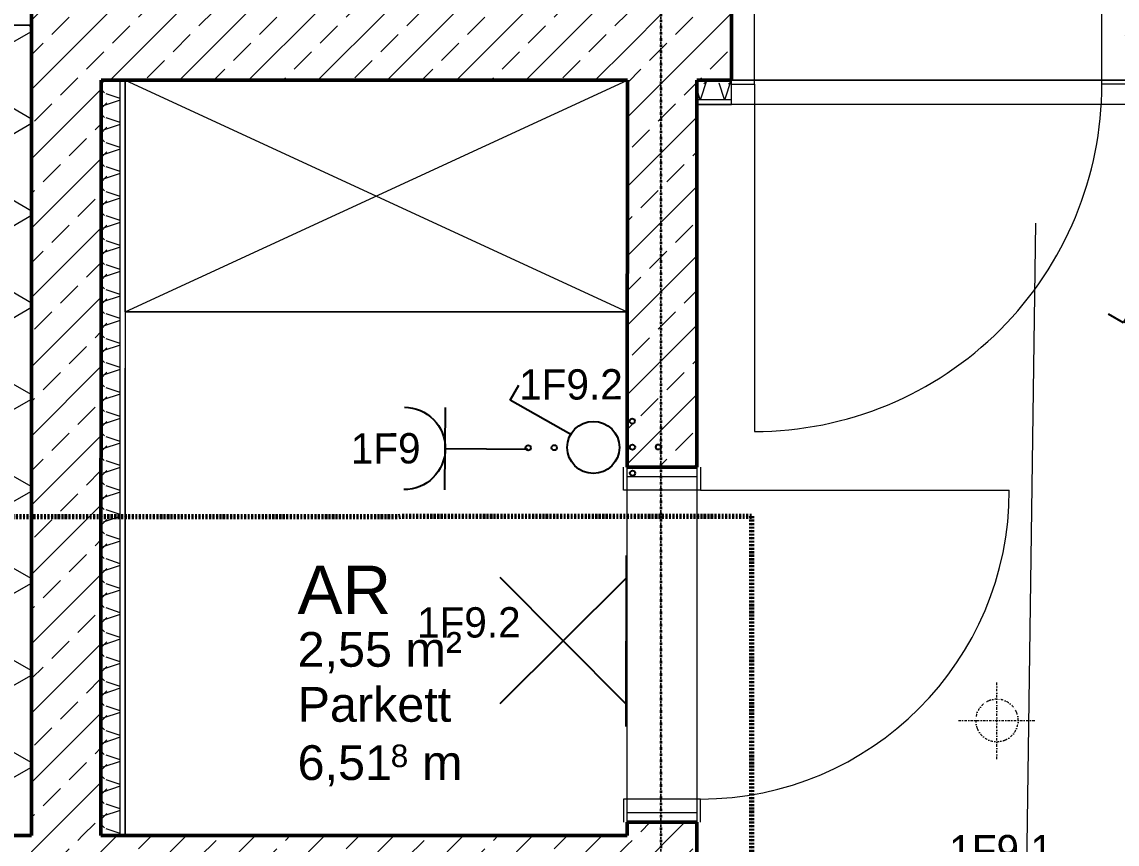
# Model space of a CAD drawing. Header units: metres. Extents: x -17679 to 22565, y -12299 to 33430.
# Drawn here: x 1090 to 3929, y -1020 to 1111 of the extents above; entities that cross this region are included whole.
import ezdxf
from ezdxf.enums import TextEntityAlignment as Align

# ---------------------------------------------------------------- set-up
doc = ezdxf.new("R2010")
doc.units = ezdxf.units.M
for name, pattern in [('Achse', [0.009000000000000001, 0.005, -0.002, 0, -0.002]), ('Strich Punkt', [0.015875, 0.00635, -0.0047625, 0, -0.0047625]), ('Strich Punkt Mittel', [0.015875, 0.00635, -0.0047625, 0, -0.0047625])]:
    doc.linetypes.add(name, pattern=pattern)
doc.layers.get('0').update_dxf_attribs({"color": 252})
for name, color, linetype, lineweight in [('A_Decken', 8, 'Continuous', 13), ('A_Moebel', 6, 'Continuous', 13), ('A_Raeume_', 7, 'Continuous', 5), ('A_Raeume_Beschriftung_', 7, 'Continuous', 9), ('A_Raster_', 1, 'Continuous', 9), ('A_Tueren', 31, 'Continuous', 13), ('A_Waende', 7, 'Continuous', 13), ('G-ANNO-SYMB_', 111, 'Continuous', 9), ('P-PIPE', 3, 'Continuous', 5), ('P-PIPE-CNTR', 3, 'Continuous', 5)]:
    doc.layers.add(name, color=color, linetype=linetype, lineweight=lineweight)
doc.layers.add('E_Steckdose+Schalter', color=150, linetype='Continuous', true_color=0x0b6cf4)
doc.layers.add('ET_LEGENDE - Wohnung$0$800_KO_HI____L', color=130, linetype='Continuous')
doc.styles.add('Arial_2', font='arial.ttf', dxfattribs={"height": 0.09})
doc.styles.add('Arial_3', font='arial.ttf', dxfattribs={"height": 0.0584901800327332})
doc.styles.add('Arial_4', font='arial.ttf', dxfattribs={"height": 0.1249999999999999})
doc.styles.add('ET_LEGENDE - Wohnung$0$ROMANS', font='romans.shx', dxfattribs={"width": 0.6})
pattern_1 = [(45, (0, 0), (-0.0898025612106916, 0.0898025612106916), []), (45, (0.0898, 0), (-0.0898025612106916, 0.0898025612106916), [0.0635, -0.03175])]

# ---------------------------------------------------------------- blocks, each defined once
blk = doc.blocks.new('*U533')
for p, q in [((25, 43.30127018922939), (91.66666666666666, 158.7713240271434)), ((91.66666666666666, 158.7713240271434), (120.5341801261374, 142.1046573604767)), ((-24.9999999999984, -43.30127018922826), (-91.66666666666518, -158.7713240271437)), ((-91.66666666666518, -158.7713240271437), (-120.5341801261546, -142.1046573604769))]:
    blk.add_line(p, q)
blk.add_circle((0, 0), 50)
at = {"layer": 'ET_LEGENDE - Wohnung$0$800_KO_HI____L'}
for centre in [(0, 125), (0, 74.99999999999997), (-50, -75), (0, -75), (50, -75), (0, -125)]:
    blk.add_circle(centre, 5, dxfattribs=at)
at = {"style": 'ET_LEGENDE - Wohnung$0$ROMANS', "width": 0.6, "flags": 1}
for tag, p in [('RAUMBUCHNUMMER', (-0.248237514286302, -465.740553349995)), ('ANLAGE', (-0.248237514286302, -615.740553349995))]:
    blk.add_attdef(tag, text='', height=100, dxfattribs=at).set_placement(p, align=Align.MIDDLE)
for tag, p in [('TEILANLAGE_NR', (-0.248237514286302, -765.740553349995)), ('KOMPONENTE', (-0.248237514286302, -915.740553349995)), ('KOMPONENTE_NR', (-0.248237514286302, -1065.740553349995)), ('BEZEICHNUNG', (-0.248237514286302, -1215.740553349995)), ('TYP', (-0.248237514286302, -1365.740553349995)), ('HERSTELLER', (-0.248237514286302, -1515.740553349995)), ('MODEL', (-0.248237514286302, -1665.740553349995)), ('LEISTUNG_MAX', (-0.248237514286302, -1815.740553349995)), ('SPEZIFISCH_1', (-0.248237514286302, -1965.740553349995)), ('SPEZIFISCH_2', (-0.248237514286302, -2115.740553349995)), ('SPEZIFISCH_3', (-0.2482375142872115, -2265.740553349995)), ('SPEZIFISCH_4', (-0.248237514286302, -2415.740553349995)), ('SPEZIFISCH_5', (-0.248237514286302, -2565.740553349995)), ('GEWERKE_CODE', (-0.248237514286302, -2715.740553349995)), ('LV_POS', (-0.248237514286302, -2865.740553349995)), ('ZAEHLER', (-0.248237514286302, -3015.740553349995)), ('PLATZHALTER_1', (-0.248237514286302, -3165.740553349995)), ('PLATZHALTER_2', (-0.2482375142872115, -3315.740553349995)), ('PLATZHALTER_3', (-0.2482375142872115, -3465.740553349995)), ('JOBLISTE_VDMA', (-0.248237514286302, -3615.740553349996)), ('ET_SPEZIFISCH_1', (-0.248237514286302, -3765.740553349996)), ('ET_SPEZIFISCH_2', (-0.248237514286302, -3915.740553349996)), ('ET_SPEZIFISCH_3', (-0.248237514286302, -4065.740553349995)), ('ET_SPEZIFISCH_4', (-0.248237514286302, -4215.740553349995)), ('ET_SPEZIFISCH_5', (-0.248237514286302, -4365.740553349995)), ('ET_SPEZIFISCH_6', (-0.248237514286302, -4515.740553349995)), ('ET_SPEZIFISCH_7', (-0.248237514286302, -4665.740553349995))]:
    blk.add_attdef(tag, text='', height=100, dxfattribs=at).set_placement(p, align=Align.MIDDLE_CENTER)
blk = doc.blocks.new('*U534')
for p, q in [((25, 43.30127018922939), (91.66666666666666, 158.7713240271434)), ((91.66666666666666, 158.7713240271434), (120.5341801261374, 142.1046573604767))]:
    blk.add_line(p, q)
blk.add_circle((0, 0), 50)
at = {"layer": 'ET_LEGENDE - Wohnung$0$800_KO_HI____L'}
for centre in [(0, 125), (0, 74.99999999999997), (-50, -75), (0, -75), (50, -75), (0, -125)]:
    blk.add_circle(centre, 5, dxfattribs=at)
at = {"style": 'ET_LEGENDE - Wohnung$0$ROMANS', "width": 0.6, "flags": 1}
for tag, p in [('RAUMBUCHNUMMER', (-0.248237514286302, -465.740553349995)), ('ANLAGE', (-0.248237514286302, -615.740553349995))]:
    blk.add_attdef(tag, text='', height=100, dxfattribs=at).set_placement(p, align=Align.MIDDLE)
for tag, p in [('TEILANLAGE_NR', (-0.248237514286302, -765.740553349995)), ('KOMPONENTE', (-0.248237514286302, -915.740553349995)), ('KOMPONENTE_NR', (-0.248237514286302, -1065.740553349995)), ('BEZEICHNUNG', (-0.248237514286302, -1215.740553349995)), ('TYP', (-0.248237514286302, -1365.740553349995)), ('HERSTELLER', (-0.248237514286302, -1515.740553349995)), ('MODEL', (-0.248237514286302, -1665.740553349995)), ('LEISTUNG_MAX', (-0.248237514286302, -1815.740553349995)), ('SPEZIFISCH_1', (-0.248237514286302, -1965.740553349995)), ('SPEZIFISCH_2', (-0.248237514286302, -2115.740553349995)), ('SPEZIFISCH_3', (-0.2482375142872115, -2265.740553349995)), ('SPEZIFISCH_4', (-0.248237514286302, -2415.740553349995)), ('SPEZIFISCH_5', (-0.248237514286302, -2565.740553349995)), ('GEWERKE_CODE', (-0.248237514286302, -2715.740553349995)), ('LV_POS', (-0.248237514286302, -2865.740553349995)), ('ZAEHLER', (-0.248237514286302, -3015.740553349995)), ('PLATZHALTER_1', (-0.248237514286302, -3165.740553349995)), ('PLATZHALTER_2', (-0.2482375142872115, -3315.740553349995)), ('PLATZHALTER_3', (-0.2482375142872115, -3465.740553349995)), ('JOBLISTE_VDMA', (-0.248237514286302, -3615.740553349996)), ('ET_SPEZIFISCH_1', (-0.248237514286302, -3765.740553349996)), ('ET_SPEZIFISCH_2', (-0.248237514286302, -3915.740553349996)), ('ET_SPEZIFISCH_3', (-0.248237514286302, -4065.740553349995)), ('ET_SPEZIFISCH_4', (-0.248237514286302, -4215.740553349995)), ('ET_SPEZIFISCH_5', (-0.248237514286302, -4365.740553349995)), ('ET_SPEZIFISCH_6', (-0.248237514286302, -4515.740553349995)), ('ET_SPEZIFISCH_7', (-0.248237514286302, -4665.740553349995))]:
    blk.add_attdef(tag, text='', height=100, dxfattribs=at).set_placement(p, align=Align.MIDDLE_CENTER)
blk = doc.blocks.new('*U553')
for p, q in [((62.49999999999998, 0), (-62.50000000000003, 0)), ((-1.42e-14, 0), (-1.42e-14, -124.9999999999857))]:
    blk.add_line(p, q)
blk.add_arc((-1.42e-14, 62.5), 62.49999999999545, 180, 0)
at = {"style": 'ET_LEGENDE - Wohnung$0$ROMANS', "width": 0.8, "flags": 1}
for tag, p in [('RAUMBUCHNUMMER', (-1.42e-14, -424.9999999999857)), ('ANLAGE', (-7.11e-14, -595.4472819843263)), ('TEILANLAGE_NR', (-7.11e-14, -755.4537253861862)), ('KOMPONENTE', (-7.11e-14, -901.3415913071971)), ('KOMPONENTE_NR', (-7.11e-14, -1063.289201699502)), ('BEZEICHNUNG', (-7.11e-14, -1205.595275481798)), ('TYP', (-1.42e-14, -1346.747756559581)), ('HERSTELLER', (-7.11e-14, -1514.075453492046)), ('MODEL', (-1.42e-14, -1677.25564314158)), ('LEISTUNG_MAX', (-5.258e-13, -1851.504109420363)), ('SPEZIFISCH_1', (-5.258e-13, -2012.846368334653)), ('SPEZIFISCH_2', (-5.258e-13, -2200.001041977929)), ('SPEZIFISCH_3', (-5.258e-13, -2374.249508256711)), ('SPEZIFISCH_4', (-5.258e-13, -2548.497974535494)), ('SPEZIFISCH_5', (-5.258e-13, -2722.746440814277)), ('GEWERKE_CODE', (-5.258e-13, -2896.994907093059)), ('LV_POS', (-5.258e-13, -3071.243373371843)), ('ZAEHLER', (-5.258e-13, -3245.491839650626)), ('PLATZHALTER_1', (-5.258e-13, -3419.740305929408)), ('PLATZHALTER_2', (-5.258e-13, -3593.988772208192)), ('PLATZHALTER_3', (-5.258e-13, -3768.237238486975)), ('JOBLISTE_VDMA', (-5.258e-13, -3942.485704765757)), ('ET_SPEZIFISCH_1', (-5.542e-13, -4116.73417104454)), ('ET_SPEZIFISCH_2', (-5.542e-13, -4290.982637323323)), ('ET_SPEZIFISCH_3', (-5.542e-13, -4465.231103602105)), ('ET_SPEZIFISCH_4', (-5.542e-13, -4639.479569880888)), ('ET_SPEZIFISCH_5', (-5.542e-13, -4813.728036159671)), ('ET_SPEZIFISCH_6', (-5.542e-13, -4987.976502438454)), ('ET_SPEZIFISCH_7', (-5.542e-13, -5162.224968717237))]:
    blk.add_attdef(tag, text='', height=100, dxfattribs=at).set_placement(p, align=Align.MIDDLE)
blk = doc.blocks.new('*U546')
for p, q in [((-70.71067811865481, -70.71067811865473), (70.71067811865473, 70.71067811865474)), ((70.7106781186547, -70.71067811865474), (-70.71067811865478, 70.71067811865477)), ((-95.7106781186548, -70.71067811865473), (95.7106781186547, -70.71067811865474))]:
    blk.add_line(p, q)
at = {"style": 'ET_LEGENDE - Wohnung$0$ROMANS', "width": 0.6, "flags": 1}
for tag, p in [('RAUMBUCHNUMMER', (0, -400)), ('ANLAGE', (0, -550))]:
    blk.add_attdef(tag, text='', height=100, dxfattribs=at).set_placement(p, align=Align.MIDDLE)
for tag, p in [('TEILANLAGE_NR', (0, -700)), ('KOMPONENTE', (0, -850)), ('KOMPONENTE_NR', (0, -1000)), ('BEZEICHNUNG', (0, -1150)), ('TYP', (0, -1300)), ('HERSTELLER', (0, -1450)), ('MODEL', (0, -1600)), ('LEISTUNG_MAX', (0, -1750)), ('SPEZIFISCH_1', (0, -1900)), ('SPEZIFISCH_2', (0, -2050)), ('SPEZIFISCH_3', (-9.095e-13, -2200)), ('SPEZIFISCH_4', (0, -2350)), ('SPEZIFISCH_5', (0, -2500)), ('GEWERKE_CODE', (0, -2650)), ('LV_POS', (0, -2800)), ('ZAEHLER', (0, -2950)), ('PLATZHALTER_1', (0, -3100)), ('PLATZHALTER_2', (-9.095e-13, -3250)), ('PLATZHALTER_3', (-9.095e-13, -3400)), ('JOBLISTE_VDMA', (0, -3550)), ('ET_SPEZIFISCH_1', (0, -3700)), ('ET_SPEZIFISCH_2', (0, -3850)), ('ET_SPEZIFISCH_3', (0, -4000)), ('ET_SPEZIFISCH_4', (0, -4149.999999999999)), ('ET_SPEZIFISCH_5', (0, -4299.999999999999)), ('ET_SPEZIFISCH_6', (0, -4449.999999999999)), ('ET_SPEZIFISCH_7', (0, -4599.999999999999))]:
    blk.add_attdef(tag, text='', height=100, dxfattribs=at).set_placement(p, align=Align.MIDDLE_CENTER)
blk = doc.blocks.new('UZ_D1 - SL_0900x2000_Wohnungstür-5426849-263_PP_03DG_BT2')
at = {"layer": 'A_Tueren', "lineweight": 5}
for p, q in [((0.4499999999999895, 0.1000000000009668), (0.449999999999988, 1.000000000000967)), ((-0.5100000000000088, 0.100000000000966), (-0.4500000000000082, 0.1000000000009659)), ((-0.4500000000000082, 0.1000000000009659), (-0.4500000000000082, -0.1000000000000607)), ((0.4499999999999915, 0.1000000000009661), (0.4499999999999915, -0.1000000000000618)), ((0.5099999999999923, 0.100000000000966), (0.4499999999999915, 0.1000000000009661)), ((-0.4500000000000082, -0.1000000000000607), (-0.5100000000000089, -0.1000000000000607)), ((0.4499999999999915, -0.1000000000000618), (0.5099999999999923, -0.1000000000000617))]:
    blk.add_line(p, q, dxfattribs=at)
blk.add_arc((0.4499999999999894, 0.1000000000009668), 0.8999999999999996, 89.99999999999969, 180.0000000000001, dxfattribs=at)
blk = doc.blocks.new('UZ_D1 - SL_0800x2000_Zimmertür_Stahlzarge_STB-11752260-263_PP_03DG_BT2')
at = {"layer": 'A_Tueren', "lineweight": 5}
for p, q in [((-0.400000000000008, 0.1000000000000611), (-0.4600000000000086, 0.1000000000000611)), ((-0.400000000000008, -0.1000000000009659), (-0.400000000000008, 0.1000000000000611)), ((0.3999999999999917, 0.100000000000065), (0.4599999999999925, 0.1000000000000649)), ((0.3999999999999917, -0.100000000000966), (0.3999999999999917, 0.100000000000065)), ((-0.4600000000000086, -0.1000000000009661), (-0.400000000000008, -0.1000000000009659)), ((0.4599999999999925, -0.100000000000966), (0.3999999999999917, -0.100000000000966)), ((0.3999999999999896, -0.1000000000009665), (0.3999999999999884, -0.9000000000009668))]:
    blk.add_line(p, q, dxfattribs=at)
blk.add_arc((0.3999999999999896, -0.1000000000009665), 0.8000000000000008, 179.9999999999999, 269.9999999999999, dxfattribs=at)
blk = doc.blocks.new('Moeb_Schrank - Schrank_2m_60cm-5836066-263_PP_03DG_BT2')
at = {"layer": 'A_Moebel', "color": 8}
for p, q in [((0, 0), (1.301712040458941, 0.5999999999999965)), ((0, 0.5999999999999961), (1.301712040458938, 0)), ((1.301712040458943, 0.6000000000000002), (0, 0.6000000000000002)), ((0, 0.6000000000000002), (0, 0)), ((0, 0), (0, 0.6000000000000002)), ((0, 0.6000000000000002), (1.301712040458943, 0.6000000000000002)), ((1.301712040458943, 0), (1.301712040458943, 0.6000000000000002)), ((1.301712040458943, 0.6000000000000002), (1.301712040458943, 0)), ((0, 0), (1.301712040458943, 0)), ((1.301712040458943, 0), (0, 0))]:
    blk.add_line(p, q, dxfattribs=at)
blk = doc.blocks.new('6546546')
at = {"layer": 'A_Waende', "lineweight": 5, "true_color": 0x636466}
h = blk.add_hatch(dxfattribs=at)
h.set_pattern_fill('FP_2', color=251, style=0, pattern_type=2)
h.set_pattern_definition(pattern_1)
h.paths.add_polyline_path([(-48.42798638887686, 55.20867138980659), (-48.42792748461555, 57.34617138900175), (-48.60792207220845, 57.34603855145895), (-48.60798638799058, 55.20867680629416)])
h = blk.add_hatch(dxfattribs=at)
h.set_pattern_fill('FP_2', color=251, style=0, pattern_type=2)
h.set_pattern_definition(pattern_1)
h.paths.add_polyline_path([(-47.06371544477545, 57.16613033760051), (-47.06371544477545, 57.346130337682), (-48.42792206812798, 57.34603855145895), (-48.42792206812795, 57.16617138892033), (-47.19776884277124, 57.16613437148141)])
h = blk.add_hatch(dxfattribs=at)
h.set_pattern_fill('FP_2', color=251, style=0, pattern_type=2)
h.set_pattern_definition(pattern_1)
h.paths.add_polyline_path([(-46.88377976564659, 55.02862492208071), (-46.88384761833296, 55.24362492198262), (-47.06377254358169, 55.24362492198264), (-47.06377434907753, 55.02863033856829), (-46.88384761833297, 55.02862492208071)])
h.paths.add_polyline_path([(-46.88377254366318, 56.16362492156609), (-46.88374561152044, 56.16363033805359), (-46.88374636397337, 57.34612492212485), (-47.0637100282879, 57.34612589900834), (-47.06371544477545, 56.16363033805359), (-46.91621002835364, 56.16362589847224)])
h = blk.add_hatch(dxfattribs=at)
h.set_pattern_fill('FP_2', color=251, style=0, pattern_type=2)
h.set_pattern_definition(pattern_1)
h.paths.add_polyline_path([(-45.20873281676742, 57.16607451768684), (-45.20871544561537, 57.16607451768684), (-45.20873281676741, 57.34607451760503), (-45.77371002887172, 57.34609151935802), (-45.77371002887171, 57.16609151927652), (-45.25394233103774, 57.1660758786361)])
h.paths.add_polyline_path([(-46.79373182450735, 57.16612221286909), (-46.79371608425792, 57.16612492111291), (-46.79371544489749, 57.34612221295066), (-46.88371002836939, 57.3461234916806), (-46.88371446671172, 57.16613033760044), (-46.88371544485694, 57.16612492018266), (-46.81291710420389, 57.16612279009154)])
h.paths.add_polyline_path([(-46.88371446671172, 57.16613033760044), (-46.88371002836939, 57.16618061615495), (-46.86983577307819, 57.30884266866003)])
h = blk.add_hatch(dxfattribs=at)
h.set_pattern_fill('FP_137', color=251, angle=202.639999999995, style=0, pattern_type=2)
h.set_pattern_definition([(89.99799999999495, (-48.60800450063995, 56.25907535203336), (-0.2063699998742722, 7.2036719714e-06), []), (149.997999999995, (-48.60800450063995, 56.25907535203336), (-0.1031912385000637, -0.1787180606341255), []), (209.997999999995, (-48.60800450063995, 56.25907535203336), (0.1031787613742084, -0.1787252643060968), [])])
h.paths.add_polyline_path([(-48.60798638883778, 55.20867680629416), (-48.60798638883779, 55.20883872124182), (-48.60800228547375, 57.30862024374951), (-48.65792319816246, 57.30862024374951), (-48.65792470274236, 55.20867830901782)])
h = blk.add_hatch(dxfattribs=at)
h.set_pattern_fill('FP_49', color=251, angle=247.6400000000032, style=0, pattern_type=2)
h.set_pattern_definition([(134.9980000000031, (-48.36556371742265, 56.18706284631659), (-0.2539953934585903, 0.1270123151580818), [0.02245, -0.15715]), (134.9980000000031, (-48.47670510108229, 56.2349438742736), (-0.2539953934585903, 0.1270123151580818), [0.02245, -0.15715]), (134.9980000000031, (-48.36531413682696, 56.25075694109409), (-0.2539953934585903, 0.1270123151580818), [0.02245, -0.15715]), (134.9980000000031, (-48.4764555204866, 56.29863796905111), (-0.2539953934585903, 0.1270123151580818), [0.02245, -0.15715]), (161.5630000000031, (-48.38156094272235, 56.20337507432843), (-0.5079932232547792, 0.1270184192439039), [0.0502, -0.35141]), (161.5630000000031, (-48.42894280948799, 56.21962188022382), (-0.5079932232547792, 0.1270184192439039), [0.0502, -0.35141]), (161.5630000000031, (-48.38131136212666, 56.26706916910595), (-0.5079932232547792, 0.1270184192439039), [0.0502, -0.35141]), (161.5630000000031, (-48.42907365372095, 56.28239116315572), (-0.5079932232547792, 0.1270184192439039), [0.0502, -0.35141]), (224.9980000000032, (-48.47663967896583, 56.20355923280765), (0.2540042599719579, 0.126994582625), [0.02245, -0.15715]), (224.9980000000032, (-48.36531413682696, 56.25075694109409), (0.2540042599719579, 0.126994582625), [0.02245, -0.15715]), (224.9980000000032, (-48.47639009837013, 56.26725332758515), (0.2540042599719579, 0.126994582625), [0.02245, -0.15715]), (224.9980000000032, (-48.36506455623129, 56.3144510358716), (0.2540042599719579, 0.126994582625), [0.02245, -0.15715]), (198.4330000000032, (-48.42894280948799, 56.21962188022382), (0.508002089575315, 0.1269829543171584), [0.0502, -0.35141]), (198.4330000000032, (-48.38162636483883, 56.2347597157944), (0.508002089575315, 0.1269829543171584), [0.0502, -0.35141]), (198.4330000000032, (-48.42907365372095, 56.28239116315572), (0.508002089575315, 0.1269829543171584), [0.0502, -0.35141]), (198.4330000000032, (-48.38137678424315, 56.2984538105719), (0.508002089575315, 0.1269829543171584), [0.0502, -0.35141])])
h.paths.add_polyline_path([(-48.37798638890252, 55.20866988522679), (-48.37792748463952, 57.16616988434046), (-48.42792748461555, 57.16617138892033), (-48.42792748461555, 55.20867138980659)])
h = blk.add_hatch(dxfattribs=at)
h.set_pattern_fill('FP_131', color=251, angle=-112.3599999999955, style=0, pattern_type=2)
h.set_pattern_definition([(45.00000000000452, (-46.07785133064962, 57.10367892483418), (0.1270034489688957, 0.2539998268700298), [0.02245, -0.15715]), (45.00000000000452, (-46.0299703026926, 57.21482030849383), (0.1270034489688957, 0.2539998268700298), [0.02245, -0.15715]), (45.00000000000452, (-46.01415723587211, 57.1034293442385), (0.1270034489688957, 0.2539998268700298), [0.02245, -0.15715]), (45.00000000000452, (-45.9662762079151, 57.21457072789815), (0.1270034489688957, 0.2539998268700298), [0.02245, -0.15715]), (71.56500000000453, (-46.06153910263777, 57.11967615013389), (0.1270006868578641, 0.5079976567245471), [0.0502, -0.35141]), (71.56500000000453, (-46.04529229674239, 57.16705801689953), (0.1270006868578641, 0.5079976567245471), [0.0502, -0.35141]), (71.56500000000453, (-45.99784500786024, 57.11942656953819), (0.1270006868578641, 0.5079976567245471), [0.0502, -0.35141]), (71.56500000000453, (-45.98252301381046, 57.16718886113248), (0.1270006868578641, 0.5079976567245471), [0.0502, -0.35141]), (135.0000000000045, (-46.06135494415855, 57.21475488637733), (0.127003448968936, -0.2539998268700097), [0.02245, -0.15715]), (135.0000000000045, (-46.01415723587211, 57.1034293442385), (0.127003448968936, -0.2539998268700097), [0.02245, -0.15715]), (135.0000000000045, (-45.99766084938106, 57.21450530578167), (0.127003448968936, -0.2539998268700097), [0.02245, -0.15715]), (135.0000000000045, (-45.95046314109459, 57.10317976364282), (0.127003448968936, -0.2539998268700097), [0.02245, -0.15715]), (108.4350000000045, (-46.04529229674239, 57.16705801689953), (0.1270006868579441, -0.507997656724527), [0.0502, -0.35141]), (108.4350000000045, (-46.03015446117179, 57.11974157225036), (0.1270006868579441, -0.507997656724527), [0.0502, -0.35141]), (108.4350000000045, (-45.98252301381046, 57.16718886113248), (0.1270006868579441, -0.507997656724527), [0.0502, -0.35141]), (108.4350000000045, (-45.96646036639429, 57.11949199165467), (0.1270006868579441, -0.507997656724527), [0.0502, -0.35141])])
h.paths.add_polyline_path([(-45.25871638600611, 57.11607451768681), (-45.25871638600611, 57.16607451768684), (-45.7737154453593, 57.16607451768685), (-45.77371002887172, 57.11607451768684), (-45.27121002909951, 57.11607451768681)])
h.paths.add_polyline_path([(-46.88371002836939, 57.11607451768689), (-46.79371695091258, 57.11607451768689), (-46.79371544633274, 57.16607451768688), (-46.88371544485694, 57.16607451768688), (-46.88371544485694, 57.11607451768689)])
h = blk.add_hatch(dxfattribs=at)
h.set_pattern_fill('FP_2', color=251, style=0, pattern_type=2)
h.set_pattern_definition(pattern_1)
h.paths.add_polyline_path([(-47.0637797655651, 55.02863033856829), (-47.06377434907752, 55.2086303384868), (-53.12348379896767, 55.20873999865838), (-53.12348379896767, 55.028812684744), (-47.06385417001333, 55.02863033856829)])
at = {"layer": 'A_Decken', "color": 251, "true_color": 0x636466}
for p, q in [((-48.36542748464512, 57.16616950819541), (-48.36544993387378, 56.42013970598423)), ((-46.79371544992538, 57.1659551249886), (-45.77371544033207, 57.16625858128526)), ((-45.77371544587083, 57.16609151943945), (-46.79371544489741, 57.16612221286903)), ((-47.0637463638918, 56.13863033806487), (-47.06374561160186, 56.1636303380535)), ((-46.88374561168335, 56.163624921566), (-46.88374636397329, 56.13862492157732)), ((-46.88374636397329, 56.13862492157732), (-47.0637463638918, 56.13863033806487)), ((-47.06377329587154, 55.24363033847006), (-47.06377254358161, 55.26863033845877)), ((-47.06377254358161, 55.26863033845877), (-46.88377254366311, 55.26862492197121)), ((-46.88377254366311, 55.26862492197121), (-46.88377329595304, 55.24362492198256))]:
    blk.add_line(p, q, dxfattribs=at)
at = {"layer": 'A_Raeume_', "color": 251, "true_color": 0x636466, "flags": 128}
for points in [[(-53.98862629528304, 60.12883872057305), (-53.98877434594266, 55.20883872280055), (-50.62777157582728, 55.20873758485743), (-50.62770838517423, 57.30868102231308), (-50.4577083852512, 57.30867590674147), (-48.77755936328853, 57.30862534837307), (-48.60792319818466, 57.30862024374983), (-48.60791018186673, 57.74117680514754), (-47.39619814195457, 57.74114034279635), (-47.39619310161201, 57.90864034272047), (-47.39616774944113, 58.75114034233903), (-47.03366774960703, 58.75112943413483), (-47.03362629843147, 60.12862943351132), (-48.13112629793354, 60.12866245903976), (-53.43862553178118, 60.12882217017136)], [(-47.3062154446639, 57.16613763481293), (-48.36542748464519, 57.16616950819549), (-48.36548638894762, 55.20866950908176), (-48.11639467819214, 55.20866201351424), (-47.06377434907753, 55.20863033848679), (-47.06371638673611, 57.13482722593067), (-47.06371544477545, 57.16613033760051)], [(-46.88379165182759, 54.63362492226049), (-46.8838411491501, 52.98873643820098), (-45.27129810460375, 52.98868791420444), (-45.27129170744002, 53.2012908347573), (-45.27133475231751, 53.20129088055075), (-45.27133470431322, 53.20288615278595), (-45.27126300229013, 55.58567831432361), (-45.27126092168064, 55.654820853746), (-45.2712163860061, 55.65482357732447), (-45.27121638600609, 57.10357451768685), (-46.88371732709851, 57.1035745176869), (-46.88377705740279, 55.11862492203997), (-46.88377976564652, 55.02862492208071), (-46.88377981365078, 55.0270296498455)]]:
    blk.add_lwpolyline(points, close=True, dxfattribs=at)
at = {"layer": 'A_Raeume_Beschriftung_', "color": 251, "true_color": 0x636466}
blk.add_line((-46.04661444959266, 53.76600104389344), (-46.00473582309255, 56.79607598485073), dxfattribs=at)
at = {"layer": 'A_Raster_', "color": 251, "linetype": 'Strich Punkt Mittel', "lineweight": 35, "true_color": 0x636466}
blk.add_line((-46.97590708372531, 85.87017189064677), (-46.97709098547338, 46.52690511560886), dxfattribs=at)
at = {"layer": 'A_Waende', "color": 251, "lineweight": 50, "true_color": 0x636466}
for p, q in [((-48.60792206804641, 57.34617680532633), (-48.6079863888364, 55.2086768062941)), ((-46.79371544489742, 57.16612221286901), (-46.79371002840986, 57.34612221278758)), ((-48.42798638891789, 55.20867138980651), (-48.42792748461548, 57.16617138892025)), ((-48.42792748461684, 57.16617138892027), (-47.06371544477538, 57.16613033760037)), ((-47.06371544477544, 57.16613033760033), (-47.06374561160188, 56.16363033805349)), ((-46.88374561168332, 56.163624921566), (-46.88371544637362, 57.16607451768677)), ((-46.79371544633267, 57.1660745176868), (-46.88371544637362, 57.16607451768677)), ((-46.88371544485686, 57.16612492111281), (-46.79371544489742, 57.16612221286901)), ((-47.06374561160188, 56.16363033805349), (-46.88374561168332, 56.163624921566)), ((-47.06377329587158, 55.24363033847004), (-47.06377434907751, 55.20863033848669)), ((-46.88377329595301, 55.24362492198256), (-47.06377329587158, 55.24363033847004)), ((-46.88377976564652, 55.02862492208062), (-46.88377329595301, 55.24362492198256)), ((-48.6079863888364, 55.2086768062941), (-53.12348379896761, 55.20881268482543)), ((-47.06377434907746, 55.20863033848673), (-48.42798638891926, 55.20867138980655))]:
    blk.add_line(p, q, dxfattribs=at)
at = {"layer": 'A_Waende', "color": 251, "lineweight": 5, "true_color": 0x636466}
for p, q in [((-48.60792319818505, 57.30862024374971), (-48.77755936328842, 57.30862534837296)), ((-46.79371695091251, 57.11607451768676), (-46.79371544633267, 57.1660745176868))]:
    blk.add_line(p, q, dxfattribs=at)
at = {"layer": 'A_Waende', "color": 251, "true_color": 0x636466}
for p, q in [((-48.37798638894188, 55.20866988522671), (-48.37792748463944, 57.16616988434036)), ((-46.88371695095349, 57.1160745176868), (-46.79371695091251, 57.11607451768676)), ((-46.79371732705749, 57.10357451768677), (-46.79371695091251, 57.11607451768676)), ((-46.88371732709848, 57.10357451768679), (-46.79371732705749, 57.10357451768677)), ((-48.36548638894753, 55.20866950908171), (-48.36544993387378, 56.42013970598423))]:
    blk.add_line(p, q, dxfattribs=at)
at = {"layer": 'G-ANNO-SYMB_', "color": 251, "linetype": 'Achse', "lineweight": 70, "true_color": 0x636466}
for p, q in [((-56.43791049713004, 56.03140079309749), (-46.7419432141533, 56.03662739714905)), ((-46.7419432141533, 56.03662739714905), (-46.74130913063473, 54.86032764496234))]:
    blk.add_line(p, q, dxfattribs=at)
at = {"layer": 'P-PIPE', "color": 251, "linetype": 'Strich Punkt', "true_color": 0x636466}
for p, q in [((-46.05502459854896, 55.52836238068028), (-46.05552823727676, 55.5295699181814)), ((-46.15705182465151, 55.48722654554101), (-46.1565481859237, 55.48601900803989))]:
    blk.add_line(p, q, dxfattribs=at)
for major_axis, ratio, start_param, end_param in [((0.0507618151368163, 0.021171634892369), 0.9999999193659759, 1.570797339915211, 3.141593666710101), ((0.0507617994841847, 0.0211716724216065), 0.9999999193659258, 2.738000382e-07, 1.570796600594934), ((0.0507617942925482, 0.0211716848692165), 0.9999999193653493, 4.712389008968599, 6.283185335763501), ((0.0507618099434022, 0.0211716473442668), 0.9999999193653991, 3.141593421409584, 4.712389748204481)]:
    blk.add_ellipse((-46.10578639223627, 55.50719069435999), major_axis=major_axis, ratio=ratio, start_param=start_param, end_param=end_param, dxfattribs=at)
at = {"layer": 'P-PIPE-CNTR', "color": 251, "linetype": 'Strich Punkt', "true_color": 0x636466}
for p, q in [((-46.10578639223628, 55.40719069436001), (-46.10578639223628, 55.60719069436001)), ((-46.20578639223626, 55.50719069436), (-46.00578639223626, 55.50719069436))]:
    blk.add_line(p, q, dxfattribs=at)
at = {"layer": 'A_Moebel', "color": 251, "true_color": 0x636466, "rotation": 359.998275878371}
blk.add_blockref('Moeb_Schrank - Schrank_2m_60cm-5836066-263_PP_03DG_BT2', (-48.3654455396037, 56.56616950846704), dxfattribs=at)
at = {"layer": 'A_Tueren', "color": 251, "true_color": 0x636466}
for name, p, rotation in [('UZ_D1 - SL_0900x2000_Wohnungstür-5426849-263_PP_03DG_BT2', (-46.28371273688457, 57.25610686611346), 179.998275878371), ('UZ_D1 - SL_0800x2000_Zimmertür_Stahlzarge_STB-11752260-263_PP_03DG_BT2', (-46.97375945377745, 55.70362763001803), 89.99827587846501)]:
    blk.add_blockref(name, p, dxfattribs=dict(at, rotation=rotation))
at = {"layer": 'A_Raeume_Beschriftung_', "color": 251, "true_color": 0x636466, "attachment_point": 1}
for s, insert, char_height, width, style in [('AR', (-47.91842243462489, 55.90832944538892), 0.1249999999999999, 0.2926159374999998, 'Arial_4'), ('2,55 m²', (-47.91842243462488, 55.73635312330358), 0.09, 0.5050631249999997, 'Arial_2'), ('Parkett', (-47.91842243462488, 55.59382949225455), 0.09, 0.4649787499999997, 'Arial_2'), ('6,51', (-47.91842243462488, 55.44292309877758), 0.09, 0.2926159374999998, 'Arial_2'), ('8', (-47.67699014295822, 55.44473994357167), 0.0584901800327332, 0.056118125, 'Arial_3'), (' m', (-47.63068805962487, 55.44292309877758), 0.09, 0.1643459374999999, 'Arial_2')]:
    blk.add_mtext(s, dxfattribs=dict(at, insert=insert, char_height=char_height, width=width, style=style))

msp = doc.modelspace()

# ---------------------------------------------------------------- block references
at = {"xscale": 1000, "yscale": 1000, "zscale": 1000}
msp.add_blockref('6546546', (49723.13201128368, -56206.72603401612), dxfattribs=at)
at = {"layer": 'E_Steckdose+Schalter'}
for name, p, xscale, yscale, zscale, rotation in [('*U533', (4068.069814415206, 546.04308183376), 1.35063184888113, 1.35063184888113, 1.35063184888113, 180.358294675273), ('*U534', (2571.288738814101, 7.975703978358012), 1.350631848881137, 1.350631848881137, 1.350631848881137, 90.35829467527317), ('*U553', (2187.501837155991, 4.76715912509826), -1.709411511611679, 1.709411511611679, 1.70941151161168, 89.56707658465395), ('*U546', (2493.006937550726, -493.2063671468958), 2.314256675086783, 2.314256675086783, 2.314256675086783, 89.89619216669442)]:
    msp.add_blockref(name, p, dxfattribs=dict(at, xscale=xscale, yscale=yscale, zscale=zscale, rotation=rotation))

# ---------------------------------------------------------------- texts
at = {"color": 212}
for s, p in [('1F9.2', (2379.087431905617, 131.5033640792826)), ('1F9', (1942.585989905696, -33.95018711924786)), ('1F9.2', (2114.419815346847, -485.187180398003)), ('1F9.1', (3493.917611482453, -1075.263234581463))]:
    msp.add_text(s, height=78.55367717475453, rotation=0.1777258479535076, dxfattribs=at).set_placement(p)

doc.saveas('drawing.dxf')
